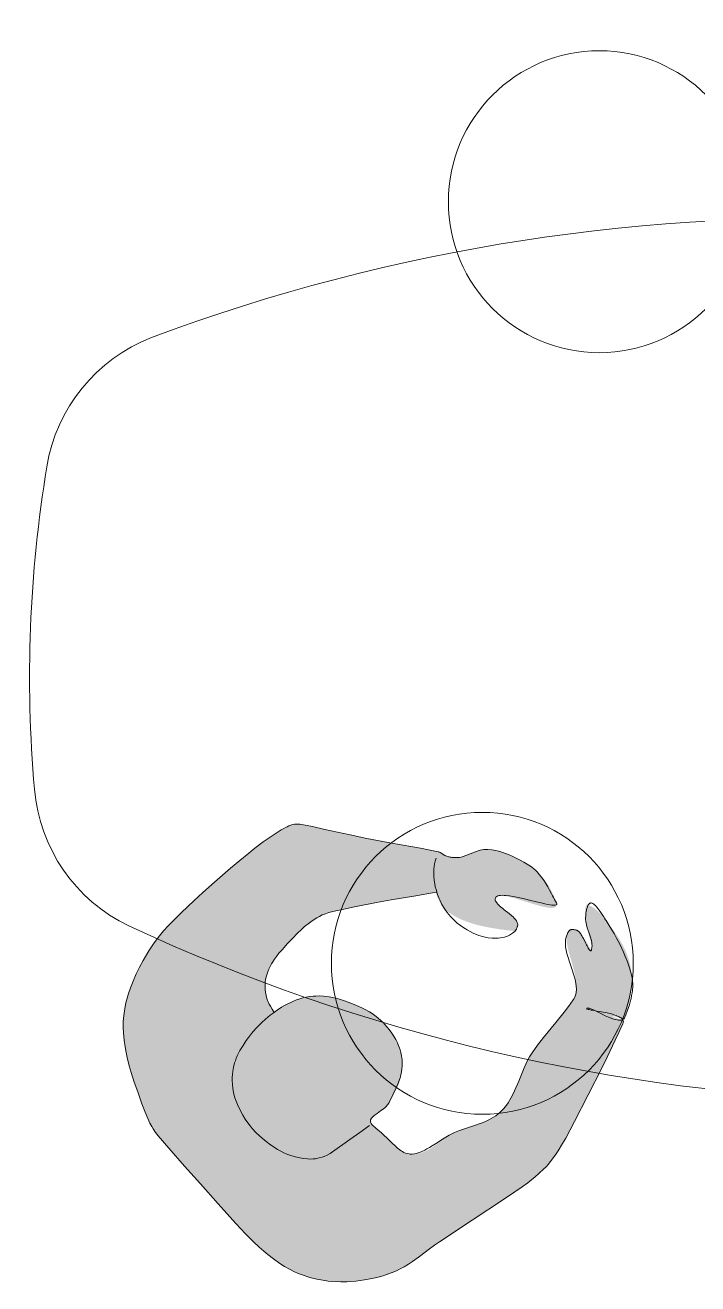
# Model space of a CAD drawing. Header units: millimetres. Extents: x 32078 to 83548, y -4690 to 56252.
# Drawn here: x 71453 to 72255, y 33526 to 35027 of the extents above; entities that cross this region are included whole.
import ezdxf

# ---------------------------------------------------------------- set-up
doc = ezdxf.new("R2010")
doc.units = ezdxf.units.MM
doc.header["$MEASUREMENT"] = 0
for name, color, linetype, lineweight in [('FURN-FREE', 1, 'Continuous', 0), ('PRES-FILL', 7, 'Continuous', 0), ('PRES-PEOP', 42, 'Continuous', 0)]:
    doc.layers.add(name, color=color, linetype=linetype, lineweight=lineweight)

msp = doc.modelspace()

# ---------------------------------------------------------------- linework, layer by layer
at = {"layer": 'FURN-FREE', "extrusion": (0, 0, -1)}
for centre, radius, start, end in [((-71676.1, 34468.1), 200, 9.3111, 68.7542), ((-73015, 34248.5), 1556.8, 355.1154, 9.3111), ((-71663.2, 34133), 200, 295.6723, 355.1154)]:
    msp.add_arc(centre, radius, start, end, dxfattribs=at)

# ---------------------------------------------------------------- wipeouts: each hides what was drawn before it
at = {"lineweight": 0}
for points in [[(72161.9, 34990.6), (72126.9, 34992), (72128.3, 35027), (72163.3, 35025.6)], [(71974.7, 34750.3), (71991, 34719.4), (71960, 34703), (71943.7, 34734)], [(72022.3, 34082.4), (71987.4, 34083.8), (71988.7, 34118.7), (72023.7, 34117.4)], [(71835.1, 33842.1), (71851.4, 33811.1), (71820.4, 33794.8), (71804.1, 33825.8)], [(72136.8, 33800.1), (72155.5, 33829.7), (72185.1, 33811.1), (72166.4, 33781.4)]]:
    msp.add_wipeout(points, dxfattribs=at).dxf.layer = 'FURN-FREE'

# ---------------------------------------------------------------- next in the draw order: wipeouts: each hides what was drawn before it
for points in [[(71957.8, 34823.4), (71957.7, 34812.1), (71958.3, 34800.8), (71959.7, 34789.6), (71961.7, 34778.4), (71964.5, 34767.5), (71967.9, 34756.7), (71972, 34746.1), (71976.7, 34735.9), (71982.1, 34725.9), (71988.1, 34716.3), (71994.6, 34707.1), (72001.8, 34698.4), (72009.5, 34690.1), (72017.7, 34682.3), (72026.3, 34675), (72035.4, 34668.3), (72044.9, 34662.2), (72054.8, 34656.6), (72065, 34651.8), (72075.5, 34647.5), (72086.2, 34643.9), (72097.1, 34641.1), (72108.2, 34638.9), (72119.4, 34637.4), (72130.7, 34636.6), (72142, 34636.5), (72153.3, 34637.1), (72164.5, 34638.4), (72175.7, 34640.5), (72186.6, 34643.2), (72197.4, 34646.6), (72208, 34650.7), (72218.2, 34655.5), (72228.2, 34660.8), (72237.8, 34666.8), (72247, 34673.4), (72255.7, 34680.6), (72264, 34688.2), (72271.8, 34696.4), (72279.1, 34705.1), (72285.8, 34714.2), (72291.9, 34723.7), (72297.4, 34733.6), (72302.3, 34743.8), (72306.6, 34754.2), (72310.1, 34765), (72313, 34775.9), (72315.2, 34787), (72316.7, 34798.2), (72317.5, 34809.5), (72317.6, 34820.8), (72317, 34832.1), (72315.6, 34843.3), (72313.6, 34854.4), (72310.9, 34865.4), (72307.5, 34876.2), (72303.4, 34886.7), (72298.6, 34897), (72293.3, 34906.9), (72287.3, 34916.5), (72280.7, 34925.7), (72273.5, 34934.5), (72265.9, 34942.8), (72257.7, 34950.6), (72249, 34957.9), (72239.9, 34964.6), (72230.4, 34970.7), (72220.5, 34976.2), (72210.3, 34981.1), (72199.9, 34985.3), (72189.1, 34988.9), (72178.2, 34991.8), (72167.1, 34994), (72155.9, 34995.5), (72144.6, 34996.3), (72133.3, 34996.4), (72122, 34995.7), (72110.8, 34994.4), (72099.7, 34992.4), (72088.7, 34989.6), (72077.9, 34986.2), (72067.4, 34982.1), (72057.1, 34977.4), (72047.2, 34972), (72037.6, 34966), (72028.4, 34959.5), (72019.6, 34952.3), (72011.3, 34944.6), (72003.5, 34936.4), (71996.2, 34927.8), (71989.5, 34918.7), (71983.4, 34909.2), (71977.9, 34899.3), (71973, 34889.1), (71968.7, 34878.6), (71965.2, 34867.9), (71962.3, 34857), (71960.1, 34845.9)], [(71818.2, 33915.2), (71818.1, 33903.8), (71818.8, 33892.6), (71820.1, 33881.3), (71822.1, 33870.2), (71824.9, 33859.2), (71828.3, 33848.5), (71832.4, 33837.9), (71837.1, 33827.6), (71842.5, 33817.7), (71848.5, 33808.1), (71855.1, 33798.9), (71862.2, 33790.1), (71869.9, 33781.8), (71878.1, 33774), (71886.7, 33766.8), (71895.8, 33760.1), (71905.3, 33753.9), (71915.2, 33748.4), (71925.4, 33743.5), (71935.9, 33739.3), (71946.6, 33735.7), (71957.6, 33732.8), (71968.6, 33730.6), (71979.9, 33729.1), (71991.1, 33728.3), (72002.4, 33728.3), (72013.7, 33728.9), (72025, 33730.2), (72036.1, 33732.3), (72047.1, 33735), (72057.8, 33738.4), (72068.4, 33742.5), (72078.6, 33747.2), (72088.6, 33752.6), (72098.2, 33758.6), (72107.4, 33765.2), (72116.1, 33772.3), (72124.4, 33780), (72132.2, 33788.2), (72139.5, 33796.9), (72146.2, 33806), (72152.4, 33815.5), (72157.9, 33825.3), (72162.8, 33835.5), (72167, 33846), (72170.6, 33856.7), (72173.5, 33867.7), (72175.7, 33878.8), (72177.2, 33890), (72177.9, 33901.2), (72178, 33912.6), (72177.4, 33923.8), (72176.1, 33935.1), (72174, 33946.2), (72171.3, 33957.2), (72167.9, 33967.9), (72163.8, 33978.5), (72159, 33988.8), (72153.7, 33998.7), (72147.7, 34008.3), (72141.1, 34017.5), (72134, 34026.3), (72126.3, 34034.6), (72118.1, 34042.4), (72109.4, 34049.6), (72100.3, 34056.3), (72090.8, 34062.5), (72081, 34068), (72070.8, 34072.9), (72060.3, 34077.1), (72049.5, 34080.7), (72038.6, 34083.6), (72027.5, 34085.8), (72016.3, 34087.3), (72005, 34088.1), (71993.7, 34088.1), (71982.4, 34087.5), (71971.2, 34086.2), (71960.1, 34084.1), (71949.1, 34081.4), (71938.3, 34078), (71927.8, 34073.9), (71917.5, 34069.2), (71907.6, 34063.8), (71898, 34057.8), (71888.8, 34051.2), (71880, 34044.1), (71871.7, 34036.4), (71863.9, 34028.2), (71856.7, 34019.5), (71849.9, 34010.4), (71843.8, 34000.9), (71838.3, 33991.1), (71833.4, 33980.9), (71829.2, 33970.4), (71825.6, 33959.7), (71822.7, 33948.7), (71820.5, 33937.6)]]:
    msp.add_wipeout(points, dxfattribs=at).dxf.layer = 'FURN-FREE'

# ---------------------------------------------------------------- next in the draw order: hatches: boundary and pattern name
at = {"layer": 'PRES-FILL'}
h = msp.add_hatch(color=256, dxfattribs=at)
edge = h.paths.add_edge_path(flags=16)
edge.add_spline(control_points=[(72165, 33841.4), (72162.7, 33843.5), (72157.6, 33844.7), (72151.8, 33845.5)], knot_values=[0, 0, 0, 0, 1, 1, 1, 1], degree=3, periodic=0)
edge.add_spline(control_points=[(72151.8, 33845.5), (72139.3, 33851.7), (72124.3, 33861.9), (72122.9, 33854.7), (72121.5, 33847.8), (72138.6, 33847.4), (72151.8, 33845.5)], knot_values=[0, 0, 0, 0, 0.509531, 0.509531, 0.509531, 1, 1, 1, 1], degree=3, periodic=0)
edge.add_spline(control_points=[(72151.8, 33845.5), (72157.1, 33842.9), (72161.9, 33841), (72165, 33841.4)], knot_values=[0, 0, 0, 0, 1, 1, 1, 1], degree=3, periodic=0)
edge.add_spline(control_points=[(72165, 33841.4), (72166.5, 33840.1), (72166.9, 33838.4), (72165.9, 33836.2), (72157.8, 33818.7), (72149.4, 33800.8), (72140.6, 33783.4), (72129.9, 33762.1), (72119.2, 33740.9), (72108.1, 33719.7), (72097.6, 33699.6), (72087.3, 33678.7), (72071.2, 33662.6), (72057.4, 33648.8), (72040.8, 33638.3), (72024.7, 33627.5), (71999, 33610.3), (71972.8, 33593.6), (71947.1, 33576.3), (71934.5, 33567.8), (71922.7, 33558.2), (71910.2, 33549.6), (71894.9, 33539), (71877.6, 33533.1), (71857.7, 33530.6), (71821.1, 33526), (71785.2, 33530), (71756.5, 33550.4), (71736.9, 33564.4), (71720.1, 33580.5), (71704.3, 33598), (71690.1, 33613.7), (71676, 33629.3), (71662, 33645.1), (71645, 33664.1), (71628.1, 33683.1), (71611.7, 33702.5), (71599.3, 33717.2), (71594, 33736.5), (71587.1, 33754.8), (71578.5, 33777.8), (71571.5, 33799.9), (71570, 33825.3), (71568.5, 33850.5), (71574.7, 33873.1), (71585.5, 33895.5), (71595.8, 33917.2), (71607.7, 33936.6), (71623.9, 33953.3), (71647.4, 33977.5), (71672.4, 33999.9), (71697.9, 34021.7), (71717.1, 34038.1), (71737.1, 34053.5), (71758.3, 34067.3), (71764.7, 34071.5), (71772.6, 34075.3), (71780.5, 34074), (71808.2, 34069.7), (71833.9, 34062.5), (71860.6, 34057.2), (71888.8, 34051.7), (71917.3, 34047.1), (71945.5, 34041.3), (71948.9, 34040.6), (71951.4, 34037.6), (71954.7, 34036.3), (71958.1, 34035.1), (71961.7, 34034.5), (71965.3, 34034.3), (71978.9, 34033.5), (71990.3, 34045.3), (72004.7, 34044.1), (72023.4, 34042.6), (72039.7, 34034), (72053.8, 34025.2), (72068.7, 34016), (72081.7, 33996.6), (72086.6, 33980.3), (72093.2, 33958.9), (72012.7, 34002.2), (72013.4, 33984.8), (72013.9, 33974.9), (72041.4, 33965.6), (72040.1, 33952.7), (72040, 33950.7), (72039.4, 33946.5), (72037.2, 33946.7), (72007.5, 33949.6), (71970.8, 33955.4), (71952.6, 33973.9), (71947.8, 33978.7), (71944.7, 33985.4), (71942.9, 33993)], knot_values=[0, 0, 0, 0, 0.004098, 0.004098, 0.004098, 0.036354, 0.036354, 0.036354, 0.07573, 0.07573, 0.07573, 0.113201, 0.113201, 0.113201, 0.145266, 0.145266, 0.145266, 0.196552, 0.196552, 0.196552, 0.221625, 0.221625, 0.221625, 0.252365, 0.252365, 0.252365, 0.309173, 0.309173, 0.309173, 0.348127, 0.348127, 0.348127, 0.382965, 0.382965, 0.382965, 0.425054, 0.425054, 0.425054, 0.456865, 0.456865, 0.456865, 0.496842, 0.496842, 0.496842, 0.536467, 0.536467, 0.536467, 0.574696, 0.574696, 0.574696, 0.630228, 0.630228, 0.630228, 0.671879, 0.671879, 0.671879, 0.684675, 0.684675, 0.684675, 0.729775, 0.729775, 0.729775, 0.777357, 0.777357, 0.777357, 0.783126, 0.783126, 0.783126, 0.789055, 0.789055, 0.789055, 0.811446, 0.811446, 0.811446, 0.840448, 0.840448, 0.840448, 0.871083, 0.871083, 0.871083, 0.911485, 0.911485, 0.911485, 0.934486, 0.934486, 0.934486, 0.938181, 0.938181, 0.938181, 0.987094, 0.987094, 0.987094, 1, 1, 1, 1], degree=3, periodic=0)
edge.add_line((71942.9, 33993), (71889.6, 33983.8))
edge.add_spline(control_points=[(71889.6, 33983.8), (71866.2, 33979.8), (71842.9, 33975.2), (71819.7, 33970), (71795, 33964.6), (71776.1, 33943.3), (71759.3, 33924.4), (71750.1, 33914.2), (71741.9, 33903.8), (71739.6, 33888.4), (71737.8, 33876.4), (71739.9, 33866.1), (71745.4, 33857)], knot_values=[0, 0, 0, 0, 0.324205, 0.324205, 0.324205, 0.66843, 0.66843, 0.66843, 0.855113, 0.855113, 0.855113, 1, 1, 1, 1], degree=3, periodic=0)
edge.add_line((71745.4, 33857), (71749.8, 33849.7))
edge.add_spline(control_points=[(71749.8, 33849.7), (71760.9, 33857.9), (71772.6, 33865.3), (71787.9, 33867.9), (71807.5, 33871.2), (71822.7, 33867.9), (71841.5, 33860.7), (71860.7, 33853.4), (71875.8, 33842.9), (71886.9, 33829.5), (71896.8, 33817.4), (71902.9, 33802.5), (71902.3, 33782.6), (71901.9, 33765.2), (71893.6, 33754.8), (71887.1, 33742.3), (71882.1, 33732.7), (71861.7, 33727.4), (71865.5, 33717.4), (71867.4, 33712.3), (71873.6, 33709.7), (71878, 33706.2), (71889, 33697.3), (71895.4, 33681.9), (71911.9, 33680.8), (71934.8, 33679.2), (71947.2, 33698.6), (71965.1, 33706.5), (71981.2, 33713.6), (72000.2, 33717.1), (72014.3, 33726.5), (72037.1, 33741.9), (72041.7, 33777.9), (72057.4, 33801.3), (72072, 33823.1), (72092.2, 33843.5), (72106.6, 33864.7), (72121.4, 33886.6), (72088.5, 33935), (72101.7, 33947), (72103.2, 33948.3), (72108.2, 33948.5), (72110.8, 33947.6), (72119, 33944.9), (72127.3, 33921.3), (72128.5, 33924.9), (72130.1, 33929.7), (72121.2, 33950.5), (72121.2, 33962.9), (72121.2, 33967.8), (72119.4, 33980.3), (72124.5, 33977.9), (72133.9, 33973.5), (72140.2, 33966.8), (72145.7, 33959.4), (72159.5, 33940.6), (72174.1, 33922.5), (72176.1, 33894.7), (72177.5, 33874.9), (72172.7, 33857.8), (72168.2, 33844.1), (72167.7, 33842.5), (72166.6, 33841.7), (72165, 33841.4)], knot_values=[0, 0, 0, 0, 0.044568, 0.044568, 0.044568, 0.101682, 0.101682, 0.101682, 0.159954, 0.159954, 0.159954, 0.212108, 0.212108, 0.212108, 0.25772, 0.25772, 0.25772, 0.292514, 0.292514, 0.292514, 0.310285, 0.310285, 0.310285, 0.355053, 0.355053, 0.355053, 0.417583, 0.417583, 0.417583, 0.47369, 0.47369, 0.47369, 0.564976, 0.564976, 0.564976, 0.649839, 0.649839, 0.649839, 0.736981, 0.736981, 0.736981, 0.746599, 0.746599, 0.746599, 0.777051, 0.777051, 0.777051, 0.817948, 0.817948, 0.817948, 0.83422, 0.83422, 0.83422, 0.863911, 0.863911, 0.863911, 0.939425, 0.939425, 0.939425, 0.993629, 0.993629, 0.993629, 1, 1, 1, 1], degree=3, periodic=0)

# ---------------------------------------------------------------- next in the draw order: linework, layer by layer
at = {"layer": 'FURN-FREE', "lineweight": 0}
for centre in [(72137.7, 34816.4), (71998.1, 33908.2)]:
    msp.add_circle(centre, 180, dxfattribs=at)
at = {"layer": 'FURN-FREE', "extrusion": (0, 0, -1)}
for centre, start, end in [((-72389, 32556.1), 69.4801, 92.9392), ((-72521.5, 35984.3), 271.4874, 294.9465)]:
    msp.add_arc(centre, 2240.5, start, end, dxfattribs=at)
at = {"layer": 'PRES-PEOP', "flags": 128}
for points in [[(71942.9, 34033.7), (71941.9, 34030.1), (71941.2, 34026.8), (71940.7, 34023.5), (71940.4, 34020.5), (71940.3, 34017.6), (71940.3, 34012.1), (71940.7, 34007.3), (71941.4, 34003), (71942.1, 33999.3), (71943, 33996.1), (71944.8, 33990.4), (71946.4, 33986.2), (71947.7, 33983.1), (71950, 33978.4), (71952.6, 33973.9), (71956.1, 33968.7), (71960, 33964.1), (71964, 33960), (71968.1, 33956.3), (71972.1, 33953.2), (71976.1, 33950.4), (71980, 33948), (71983.8, 33946), (71987.3, 33944.3), (71994.1, 33941.6), (72000.1, 33939.8), (72005.3, 33938.7), (72009.8, 33938.2), (72013.7, 33938.1), (72017, 33938.2), (72019.9, 33938.5), (72024.7, 33939.6), (72028.1, 33940.8), (72030.5, 33942), (72034, 33944.1), (72037.2, 33946.7), (72037.5, 33947), (72037.7, 33947.4), (72038, 33947.7), (72038.2, 33948), (72038.5, 33948.5), (72038.8, 33949.1), (72039.1, 33949.5), (72039.3, 33950), (72039.5, 33950.7), (72039.7, 33951.2), (72039.9, 33951.6), (72040, 33952.2), (72040.1, 33952.7), (72040.3, 33953.8), (72040.3, 33954.9), (72040.1, 33955.9), (72039.8, 33956.8), (72039.4, 33957.8), (72038.9, 33958.7), (72037.7, 33960.4), (72036.3, 33962.1), (72034.8, 33963.6), (72033.3, 33965), (72030.1, 33967.7), (72024.2, 33972.2), (72022.1, 33973.9), (72020.3, 33975.3), (72018.8, 33976.6), (72017.7, 33977.7), (72016.7, 33978.6), (72015.3, 33980.2), (72014.5, 33981.4), (72014, 33982.3), (72013.6, 33983.5), (72013.4, 33984.2), (72013.4, 33984.8), (72013.7, 33986.2), (72014.4, 33987.3), (72015.4, 33988.1), (72016.7, 33988.7), (72018.3, 33989.1), (72020, 33989.3), (72021.9, 33989.4), (72024, 33989.3), (72026.1, 33989.2), (72030.5, 33988.7), (72035, 33988), (72039.5, 33987.1), (72048.3, 33985.2), (72056.1, 33983.3), (72062.7, 33981.7), (72068.2, 33980.3), (72072.7, 33979.3), (72076.2, 33978.5), (72079, 33978), (72081.2, 33977.7), (72082.8, 33977.6), (72084.1, 33977.5), (72085, 33977.6), (72086.3, 33977.8), (72086.9, 33978.2), (72087.1, 33978.6), (72087.1, 33979.3), (72086.6, 33980.3), (72085.5, 33982.3), (72084.3, 33984.4), (72083.1, 33986.6), (72082, 33988.8), (72080.8, 33991.1), (72078.4, 33995.5), (72076.2, 33999.6), (72074, 34003.3), (72072, 34006.5), (72070.1, 34009.2), (72066.5, 34013.9), (72063.6, 34017.2), (72061.4, 34019.5), (72059.6, 34021.1), (72056.8, 34023.3), (72053.8, 34025.2), (72047.7, 34028.7), (72042.4, 34031.7), (72037.8, 34034.1), (72033.7, 34036.1), (72030.2, 34037.6), (72027, 34038.9), (72021.5, 34040.9), (72017.4, 34042.1), (72014.2, 34042.9), (72009.5, 34043.7), (72004.7, 34044.1), (72002.2, 34044.1), (71999.9, 34043.9), (71997.8, 34043.5), (71995.7, 34043.1), (71991.9, 34041.9), (71978.6, 34036.8), (71975.3, 34035.7), (71972.8, 34035), (71970.9, 34034.6), (71968.1, 34034.3), (71966.7, 34034.3), (71965.3, 34034.3), (71964, 34034.4), (71962.8, 34034.5), (71961.8, 34034.6), (71960.9, 34034.7), (71959.3, 34035), (71958.2, 34035.3), (71957.3, 34035.5), (71956, 34035.9), (71954.7, 34036.3), (71954.1, 34036.6), (71953.5, 34036.9), (71953, 34037.1), (71952, 34037.7), (71950.5, 34038.8), (71949.3, 34039.5), (71948.4, 34040.1), (71947.7, 34040.5), (71947.1, 34040.7), (71946.3, 34041), (71945.9, 34041.2), (71945.5, 34041.3), (71924.3, 34045.5), (71892.4, 34051.3), (71860.6, 34057.2), (71840.5, 34061.4), (71810.5, 34068), (71795.5, 34071.2), (71780.5, 34074), (71779.1, 34074.2), (71777.7, 34074.3), (71776.5, 34074.3), (71775.3, 34074.2), (71774.2, 34074.1), (71772.2, 34073.7), (71770.4, 34073.2), (71768.8, 34072.7), (71767.5, 34072.2), (71765.2, 34071.1), (71763.4, 34070.2), (71760.8, 34068.8), (71758.3, 34067.3), (71749.8, 34061.9), (71742.8, 34057.2), (71736.9, 34053), (71726.8, 34045.5), (71719.5, 34039.7), (71708.8, 34030.9), (71697.9, 34021.7), (71678.8, 34005.2), (71664.8, 33992.7), (71654.4, 33983.2), (71639, 33968.5), (71623.9, 33953.3), (71618, 33946.9), (71613.2, 33941.1), (71609.2, 33936), (71605.8, 33931.3), (71600.3, 33923), (71596.4, 33916.5), (71593.5, 33911.5), (71589.4, 33903.7), (71585.5, 33895.5), (71581.6, 33886.8), (71578.6, 33879.1), (71576.2, 33872.4), (71574.5, 33866.5), (71573.1, 33861.3), (71572.1, 33856.8), (71570.8, 33848.9), (71570.1, 33843), (71569.8, 33838.6), (71569.7, 33831.9), (71570, 33825.3), (71570.9, 33816.5), (71572, 33808.8), (71573.2, 33802), (71574.5, 33796.1), (71577.1, 33785.8), (71579.3, 33778), (71583, 33766.4), (71587.1, 33754.8), (71592.1, 33740.8), (71596, 33730.6), (71599.1, 33723.1), (71601.8, 33717.7), (71603.9, 33713.7), (71605.7, 33710.8), (71608.5, 33706.6), (71611.7, 33702.5), (71624.1, 33688), (71643, 33666.4), (71662, 33645.1), (71683.1, 33621.5), (71704.3, 33598), (71710.2, 33591.6), (71715.4, 33586), (71724.7, 33576.7), (71732, 33569.9), (71737.7, 33564.9), (71742.2, 33561.2), (71749.1, 33555.7), (71756.5, 33550.4), (71762.4, 33546.6), (71768, 33543.4), (71773.3, 33540.8), (71778.4, 33538.5), (71783.3, 33536.6), (71792.5, 33533.6), (71800.7, 33531.6), (71807.9, 33530.2), (71814.2, 33529.4), (71819.7, 33528.8), (71829.4, 33528.4), (71836.6, 33528.5), (71847.3, 33529.2), (71857.7, 33530.6), (71864.4, 33531.8), (71870.3, 33533.1), (71875.5, 33534.4), (71880, 33535.7), (71883.9, 33537), (71890.7, 33539.5), (71895.8, 33541.6), (71899.5, 33543.4), (71904.9, 33546.3), (71910.2, 33549.6), (71915, 33552.8), (71923.1, 33558.7), (71935, 33567.6), (71941, 33572), (71947.1, 33576.3), (71985.9, 33601.9), (72024.7, 33627.5), (72036.8, 33635.6), (72045.8, 33641.8), (72052.4, 33646.6), (72057.3, 33650.3), (72060.8, 33653.2), (72066.1, 33657.8), (72071.2, 33662.6), (72074.2, 33665.7), (72076.9, 33668.8), (72081.6, 33674.6), (72085.5, 33679.9), (72088.7, 33684.6), (72093.9, 33693.2), (72097.6, 33699.7), (72108.1, 33719.7), (72124.5, 33751.5), (72140.6, 33783.4), (72147.2, 33796.5), (72156.7, 33816.4), (72165.9, 33836.2), (72166.3, 33837.5), (72166.5, 33838.6), (72166.3, 33839.7), (72165.9, 33840.7), (72165.3, 33841.6), (72164.5, 33842.4), (72163.6, 33843.1), (72162.5, 33843.8), (72161.4, 33844.5), (72160.2, 33845), (72157.7, 33846.1), (72155, 33847), (72152.4, 33847.8), (72147.1, 33849.1), (72142.4, 33850), (72138.3, 33850.7), (72134.9, 33851.3), (72132.1, 33851.8), (72129.8, 33852.2), (72128.1, 33852.5), (72126.7, 33852.8), (72125.6, 33853), (72124.8, 33853.2), (72124.2, 33853.4), (72123.3, 33853.7), (72122.9, 33853.9), (72122.7, 33854.1), (72122.7, 33854.4), (72122.9, 33854.7), (72123.3, 33854.9), (72124, 33855), (72124.7, 33854.9), (72125.6, 33854.7), (72126.5, 33854.4), (72127.5, 33854), (72128.6, 33853.6), (72130.9, 33852.6), (72133.2, 33851.5), (72135.6, 33850.3), (72140.4, 33847.9), (72144.7, 33845.8), (72148.6, 33844.1), (72151.9, 33842.8), (72154.7, 33841.8), (72157, 33841.2), (72159, 33840.7), (72160.6, 33840.5), (72161.9, 33840.5), (72163, 33840.5), (72163.9, 33840.6), (72165.3, 33841.1), (72166.2, 33841.6), (72166.8, 33842), (72167.6, 33842.9), (72168.2, 33844.1), (72169.3, 33846.9), (72171.4, 33852.4), (72173.1, 33857.5), (72174.4, 33862.2), (72175.5, 33866.3), (72176.2, 33870), (72176.8, 33873.2), (72177.1, 33876), (72177.5, 33880.9), (72177.5, 33884.5), (72177.4, 33887.1), (72176.9, 33891), (72176.1, 33894.7), (72173.6, 33902.9), (72171.1, 33910.1), (72168.7, 33916.3), (72166.4, 33921.7), (72162, 33931.2), (72158.3, 33938.3), (72155.4, 33943.6), (72150.7, 33951.5), (72145.7, 33959.4), (72145.1, 33960.2), (72144, 33961.9), (72142.9, 33963.7), (72141.8, 33965.4), (72139.5, 33968.8), (72137.5, 33971.7), (72135.6, 33974.1), (72134.8, 33975), (72134.1, 33975.9), (72133.4, 33976.6), (72132.1, 33977.9), (72131, 33978.8), (72130.1, 33979.4), (72129.3, 33979.8), (72128.6, 33980.1), (72128, 33980.2), (72127.5, 33980.2), (72127.1, 33980.1), (72126.4, 33979.9), (72125.9, 33979.6), (72125.5, 33979.2), (72125, 33978.7), (72124.5, 33977.9), (72124.1, 33977), (72123.7, 33976.1), (72123.4, 33975.3), (72122.8, 33973.8), (72122.4, 33972.4), (72122.2, 33971.2), (72122, 33970.2), (72121.7, 33968.4), (72121.5, 33967), (72121.4, 33964.9), (72121.2, 33962.9), (72121.2, 33960.5), (72121.4, 33958.3), (72121.8, 33956.2), (72122.3, 33954.2), (72123.3, 33950.5), (72125.6, 33944.1), (72127.2, 33939.3), (72128.2, 33935.6), (72128.7, 33932.9), (72128.9, 33930.9), (72129, 33929.4), (72128.9, 33927.1), (72128.5, 33924.9), (72128.3, 33924.1), (72128, 33923.6), (72127.8, 33923.2), (72127.5, 33923.1), (72127.2, 33923.1), (72126.9, 33923.2), (72126.6, 33923.4), (72126.2, 33923.8), (72125.9, 33924.1), (72125.6, 33924.6), (72125.2, 33925.1), (72124.5, 33926.3), (72123.9, 33927.5), (72123.2, 33928.9), (72122.5, 33930.2), (72121.2, 33932.8), (72118.8, 33937.7), (72117.8, 33939.5), (72117, 33941), (72116.2, 33942.2), (72115.5, 33943.2), (72115, 33944), (72113.9, 33945.3), (72113.2, 33946.1), (72112.6, 33946.6), (72111.7, 33947.2), (72111.3, 33947.4), (72110.8, 33947.6), (72110.4, 33947.7), (72109.9, 33947.9), (72109.4, 33948), (72108.9, 33948.1), (72107.9, 33948.3), (72107.1, 33948.4), (72106.3, 33948.5), (72105.6, 33948.5), (72105, 33948.5), (72104.5, 33948.4), (72104.1, 33948.4), (72103.8, 33948.3), (72103.5, 33948.2), (72103, 33948), (72102.6, 33947.8), (72102.4, 33947.6), (72102, 33947.4), (72101.7, 33947), (72100.3, 33944.9), (72099.2, 33942.7), (72098.4, 33940.6), (72097.8, 33938.4), (72097.5, 33936.3), (72097.2, 33932), (72097.5, 33927.8), (72098.2, 33923.8), (72099, 33920), (72108.4, 33890.6), (72109.3, 33887), (72109.8, 33884), (72110.2, 33881.3), (72110.3, 33876.9), (72110, 33873.6), (72109.6, 33871.3), (72108.4, 33867.9), (72107.6, 33866.3), (72106.6, 33864.7), (72100.9, 33856.7), (72095.6, 33849.8), (72085.8, 33837.8), (72071, 33819.7), (72064, 33810.6), (72057.4, 33801.3), (72054.6, 33796.8), (72052.2, 33792.4), (72048.1, 33783.7), (72041.7, 33767.8), (72036.7, 33756), (72034.7, 33751.7), (72032.7, 33748.1), (72029, 33741.9), (72025.9, 33737.6), (72023.3, 33734.6), (72019.1, 33730.3), (72016.7, 33728.4), (72014.3, 33726.5), (72011.4, 33724.7), (72008.7, 33723.1), (72006.1, 33721.7), (72001.1, 33719.4), (71996.6, 33717.6), (71988.7, 33714.8), (71976.8, 33710.9), (71970.9, 33708.8), (71965.1, 33706.5), (71961.8, 33704.9), (71958.6, 33703.2), (71952.7, 33699.7), (71942.4, 33693), (71938.5, 33690.6), (71935.1, 33688.5), (71932.1, 33686.9), (71929.6, 33685.5), (71925.1, 33683.5), (71921.7, 33682.3), (71919.3, 33681.6), (71917.4, 33681.2), (71914.6, 33680.8), (71911.9, 33680.8), (71910.7, 33680.9), (71908.5, 33681.3), (71906.5, 33681.9), (71904.6, 33682.7), (71902.9, 33683.7), (71901.3, 33684.7), (71899.8, 33685.7), (71897, 33687.9), (71878, 33706.2), (71871.2, 33711.7), (71869.6, 33713.1), (71868.4, 33714.2), (71867.6, 33715), (71866.5, 33716.2), (71866, 33716.8), (71865.5, 33717.4), (71865, 33718.1), (71864.7, 33718.8), (71864.6, 33719.5), (71864.6, 33720.1), (71864.6, 33720.8), (71864.8, 33721.4), (71865, 33721.9), (71865.3, 33722.5), (71866.1, 33723.6), (71867.1, 33724.7), (71868.1, 33725.7), (71869.2, 33726.6), (71870.3, 33727.5), (71872.6, 33729.2), (71876.8, 33732.2), (71879.9, 33734.5), (71882.2, 33736.4), (71883.7, 33737.8), (71884.7, 33738.9), (71885.4, 33739.7), (71886.3, 33741), (71887.1, 33742.3), (71892, 33752.2), (71895.5, 33759.7), (71897.9, 33765.4), (71899.4, 33769.7), (71900.4, 33773), (71901, 33775.4), (71901.8, 33779), (71902.3, 33782.6), (71902.6, 33785.5), (71902.7, 33788.3), (71902.6, 33790.8), (71902.4, 33793.2), (71901.8, 33797.8), (71901, 33801.7), (71900, 33805.2), (71898.9, 33808.3), (71897.9, 33810.9), (71896.8, 33813.3), (71894.8, 33817.3), (71893.1, 33820.4), (71890.2, 33824.9), (71886.9, 33829.5), (71884.4, 33832.6), (71882, 33835.3), (71879.8, 33837.6), (71877.6, 33839.7), (71873.6, 33843.3), (71869.9, 33846.1), (71866.6, 33848.3), (71863.7, 33850.2), (71858.5, 33853.1), (71854.4, 33855.1), (71848.1, 33858), (71841.5, 33860.7), (71834.9, 33863.2), (71829, 33865.1), (71823.9, 33866.5), (71819.3, 33867.5), (71815.3, 33868.2), (71811.8, 33868.7), (71808.8, 33869), (71803.5, 33869.3), (71799.5, 33869.2), (71796.6, 33869.1), (71792.2, 33868.6), (71787.9, 33867.9), (71785.3, 33867.3), (71780.5, 33866), (71776.4, 33864.5), (71772.8, 33863.1), (71769.7, 33861.7), (71767, 33860.4), (71762.3, 33857.9), (71758.8, 33855.9), (71753.6, 33852.5), (71748.5, 33848.7), (71745.3, 33846.3), (71739.7, 33841.7), (71735.2, 33837.5), (71731.4, 33833.8), (71728.2, 33830.5), (71723, 33824.5), (71719.3, 33819.8), (71716.6, 33816.1), (71712.8, 33810.4), (71709.1, 33804.3), (71707.3, 33801.1), (71705.9, 33798), (71704.6, 33795), (71703.6, 33792.1), (71702.7, 33789.4), (71701.4, 33784.2), (71700.6, 33779.6), (71700.1, 33775.5), (71699.9, 33772), (71699.8, 33768.9), (71700, 33763.5), (71700.4, 33759.5), (71700.9, 33756.5), (71701.9, 33752.2), (71703.1, 33747.9), (71704.6, 33743.8), (71706, 33740), (71709.2, 33733.1), (71712.4, 33727.3), (71715.5, 33722.3), (71718.4, 33718.1), (71721.2, 33714.5), (71723.7, 33711.4), (71728.5, 33706.2), (71732.4, 33702.4), (71735.5, 33699.6), (71740.4, 33695.6), (71745.6, 33691.7), (71749.8, 33688.8), (71753.8, 33686.3), (71757.7, 33684.2), (71761.5, 33682.4), (71765, 33680.8), (71768.4, 33679.5), (71774.8, 33677.4), (71780.4, 33676.1), (71785.2, 33675.3), (71789.5, 33674.9), (71793.1, 33674.8), (71796.3, 33674.9), (71799, 33675.2), (71803.6, 33676.1), (71807, 33677), (71809.5, 33677.9), (71813, 33679.6), (71816.5, 33681.6), (71840.2, 33698), (71852, 33706.4), (71863.7, 33714.8)], [(71942.9, 33993), (71916.3, 33988.4), (71889.6, 33983.8), (71872.1, 33980.7), (71845.8, 33975.7), (71832.8, 33973), (71819.7, 33970), (71815.1, 33968.8), (71811, 33967.4), (71807.3, 33965.9), (71803.9, 33964.2), (71800.7, 33962.5), (71795.1, 33958.9), (71790.3, 33955.5), (71786.2, 33952.1), (71782.7, 33949.1), (71776.8, 33943.4), (71772.4, 33938.8), (71765.8, 33931.8), (71759.3, 33924.4), (71755.6, 33920.2), (71752.7, 33916.4), (71750.3, 33913.1), (71748.3, 33910.1), (71746.8, 33907.5), (71745.5, 33905.2), (71743.5, 33901.1), (71742.2, 33898), (71741.4, 33895.6), (71740.4, 33892), (71739.6, 33888.4), (71739.3, 33886.5), (71739.2, 33884.6), (71739.1, 33882.9), (71739.1, 33879.6), (71739.3, 33876.6), (71739.6, 33874), (71739.9, 33871.8), (71740.3, 33869.8), (71741.3, 33866.4), (71742.1, 33864), (71742.8, 33862.2), (71744, 33859.5), (71745.4, 33857), (71747.6, 33853.4), (71749.8, 33849.7)]]:
    msp.add_lwpolyline(points, dxfattribs=at)

doc.saveas('drawing.dxf')
